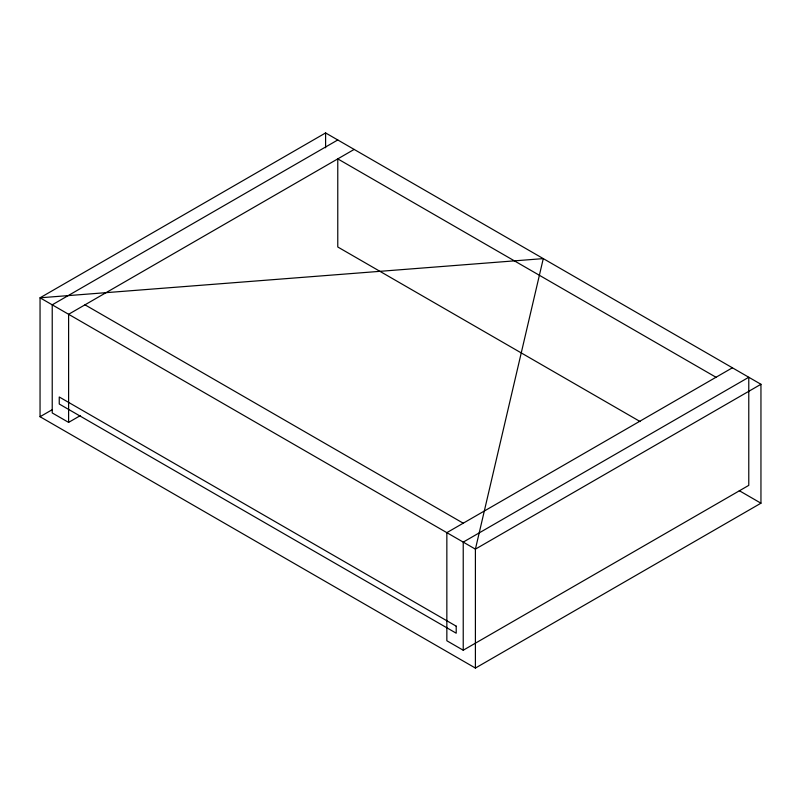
<?xml version="1.0" encoding="UTF-8"?>
<svg xmlns="http://www.w3.org/2000/svg" width="801" height="801" viewBox="0 0 801 801"><rect width="100%" height="100%" fill="white"/><g stroke="black" fill="none" stroke-linecap="round" stroke-linejoin="round"><path stroke-width="1.2" d="M325.596 132.936L40.05 297.802L40.05 416.72L475.404 668.064L760.95 503.198L760.95 384.28L325.596 132.936L325.596 147.805M337.772 139.965L52.225 304.821L52.225 412.936L68.606 422.387L80.501 415.519M354.152 149.427L68.606 314.282L68.606 422.387M40.05 416.72L51.945 409.852M732.394 367.799L446.848 532.655L446.848 640.77L463.228 650.222L748.775 485.366L748.775 377.261L463.228 542.117L463.228 650.222M760.95 384.28L475.404 549.146L40.05 297.802L543.278 258.613L475.404 549.146L475.404 668.064M716.014 377.261L337.772 158.878L337.772 246.988L640.149 421.566M739.293 490.693L760.95 503.198M84.986 304.821L463.228 523.203M456.21 626.172L59.244 396.986L59.244 404.014L456.21 633.201L456.21 626.172"/></g></svg>
